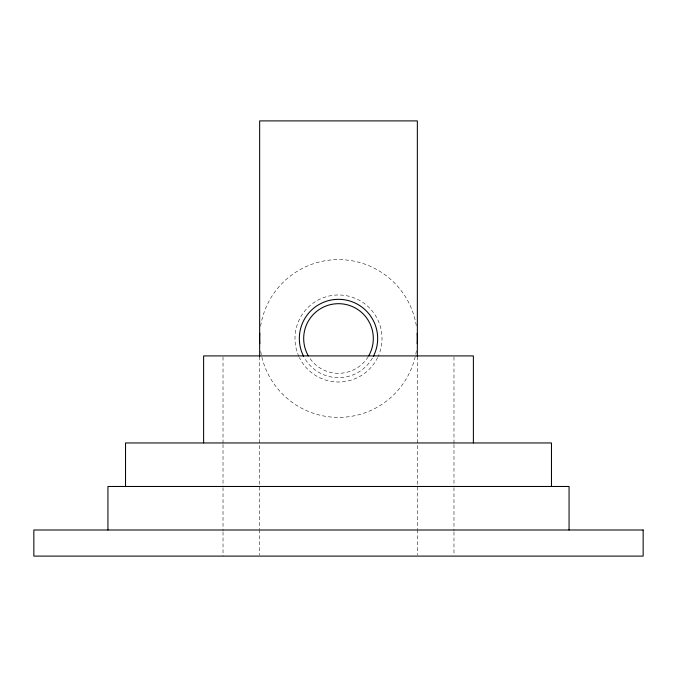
<?xml version="1.0" encoding="UTF-8"?>
<svg xmlns="http://www.w3.org/2000/svg" width="677" height="677" viewBox="0 0 677 677"><rect width="100%" height="100%" fill="white"/><g stroke="black" fill="none" stroke-linecap="round" stroke-linejoin="round"><path stroke-width="0.51" stroke-dasharray="3.38 2.54" d="M453.979 356.965L453.979 443.367M453.979 444.417L453.979 486.568M453.979 487.618L453.979 530.819M453.979 531.877L453.979 555.055M417.345 356.627L417.345 528.94M417.345 529.702L417.345 555.064M259.655 356.627L259.655 528.94M259.655 529.702L259.655 555.064M223.021 356.965L223.021 443.367M223.021 444.417L223.021 486.568M223.021 487.618L223.021 530.819M223.021 531.877L223.021 556.105M416.38 350.847A78.845 78.845 0 0 1 260.62 350.847M260.62 326.153A78.845 78.845 0 0 1 416.38 326.153M298.912 356.584A43.523 43.523 0 0 1 338.5 294.977A43.523 43.523 0 0 1 378.088 356.584M377.639 357.524A43.523 43.523 0 0 1 299.361 357.524M368.136 356.771A34.815 34.815 0 0 1 308.864 356.771M372.418 358.082A39.173 39.173 0 0 1 304.582 358.082"/><path stroke-width="1.02" d="M569.061 529.998L569.061 486.475L107.939 486.475L107.939 529.998M551.467 486.475L551.467 442.953L125.533 442.953L125.533 486.475M473.384 442.953L473.384 355.907L203.616 355.907L203.616 442.953M417.345 356.627L417.345 120.895L259.655 120.895L259.655 356.627M259.816 343.637A78.845 78.845 0 0 1 259.816 333.363M417.184 333.363A78.845 78.845 0 0 1 417.184 343.637M308.348 355.907A34.815 34.815 0 0 1 338.5 303.685A34.815 34.815 0 0 1 368.652 355.907M303.609 356.297A39.173 39.173 0 0 1 338.5 299.327A39.173 39.173 0 0 1 373.391 356.297M643.15 529.998L33.85 529.998L33.85 556.105L643.15 556.105L643.15 529.998"/></g></svg>
